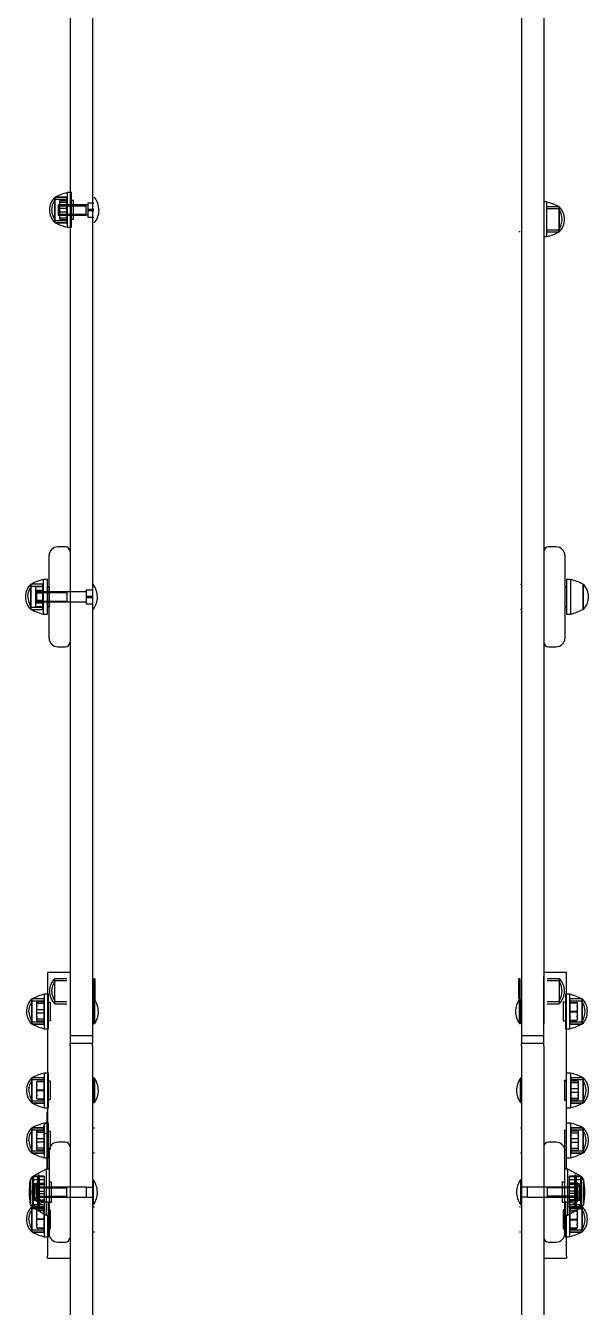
# Model space of a CAD drawing. Header units: millimetres. Extents: x 1089 to 46270, y 1624 to 35257.
# Drawn here: x 1148.162 to 1148.714, y 1647.234 to 1648.491 of the extents above; entities that cross this region are included whole.
import ezdxf

# ---------------------------------------------------------------- set-up
doc = ezdxf.new("R2010")
doc.units = ezdxf.units.MM

# ---------------------------------------------------------------- blocks, each defined once
blk = doc.blocks.new('A$C411B504A')
at = {"ltscale": 25.4}
for p, q in [((3.8381, 4.1342), (3.8381, 3.4275)), ((3.8601, 4.1342), (3.8601, 3.4275)), ((4.2811, 4.1342), (4.2811, 3.4275)), ((4.3031, 4.1342), (4.3031, 3.4275)), ((3.8381, 3.4275), (3.8381, 2.5001)), ((3.8601, 3.4275), (3.8601, 2.5001)), ((4.2811, 3.4275), (4.2811, 2.5001)), ((4.3031, 3.4275), (4.3031, 2.5001)), ((3.8231, 3.2865), (3.8231, 3.311)), ((3.8237, 3.311), (3.8231, 3.311)), ((3.8351, 3.3112), (3.8236, 3.3112)), ((3.8236, 3.2862), (3.8236, 3.3112)), ((3.8351, 3.309), (3.8236, 3.309)), ((3.8351, 3.311), (3.8237, 3.311)), ((3.8281, 3.3004), (3.8281, 3.3076)), ((3.8286, 3.3081), (3.8346, 3.3081)), ((3.8351, 3.2862), (3.8351, 3.3112)), ((3.8381, 3.3157), (3.8356, 3.3157)), ((3.8356, 3.2817), (3.8356, 3.3157)), ((3.8396, 3.3157), (3.8381, 3.3157)), ((3.8396, 3.2817), (3.8396, 3.3157)), ((3.8416, 3.308), (3.8396, 3.308)), ((3.8416, 3.3076), (3.8416, 3.308)), ((3.8416, 3.3008), (3.8416, 3.3076)), ((3.8626, 3.3107), (3.8616, 3.3107)), ((3.8266, 3.3037), (3.8266, 3.2937)), ((3.8536, 3.3037), (3.8266, 3.3037)), ((3.8266, 3.3028), (3.8536, 3.3028)), ((3.8281, 3.2915), (3.8281, 3.3004)), ((3.8286, 3.3064), (3.8346, 3.3064)), ((3.8286, 3.3005), (3.8346, 3.3005)), ((3.8286, 3.297), (3.8346, 3.297)), ((3.8416, 3.2994), (3.8416, 3.3008)), ((3.8416, 3.2897), (3.8416, 3.2994)), ((3.8556, 3.3037), (3.8536, 3.3037)), ((3.8536, 3.3037), (3.8536, 3.2937)), ((3.8556, 3.3058), (3.8556, 3.2981)), ((3.8556, 3.3058), (3.8616, 3.3058)), ((3.8556, 3.2993), (3.8616, 3.2993)), ((3.8556, 3.2981), (3.8556, 3.2917)), ((3.8556, 3.2981), (3.8616, 3.2981)), ((4.3056, 3.3065), (4.3031, 3.3065)), ((4.3056, 3.3065), (4.3056, 3.2725)), ((4.3175, 3.3017), (4.3061, 3.3017)), ((4.3176, 3.2997), (4.3061, 3.2997)), ((4.3181, 3.3017), (4.3175, 3.3017)), ((4.3176, 3.302), (4.3176, 3.277)), ((4.3181, 3.3017), (4.3181, 3.2772)), ((3.8231, 3.2865), (3.8237, 3.2865)), ((3.8236, 3.2885), (3.8351, 3.2885)), ((3.8236, 3.2862), (3.8351, 3.2862)), ((3.8237, 3.2865), (3.8351, 3.2865)), ((3.8266, 3.2946), (3.8536, 3.2946)), ((3.8266, 3.2937), (3.8536, 3.2937)), ((3.8281, 3.2899), (3.8281, 3.2915)), ((3.8286, 3.2911), (3.8346, 3.2911)), ((3.8286, 3.2893), (3.8346, 3.2893)), ((3.8396, 3.2895), (3.8416, 3.2895)), ((3.8416, 3.2897), (3.8416, 3.2895)), ((3.8536, 3.2938), (3.8556, 3.2938)), ((3.8556, 3.2917), (3.8616, 3.2917)), ((3.8616, 3.2867), (3.8626, 3.2867)), ((3.8356, 3.2817), (3.8381, 3.2817)), ((3.8381, 3.2817), (3.8396, 3.2817)), ((4.2786, 3.2775), (4.2796, 3.2775)), ((4.3031, 3.2725), (4.3056, 3.2725)), ((4.3061, 3.2792), (4.3176, 3.2792)), ((4.3061, 3.2772), (4.3175, 3.2772)), ((4.3175, 3.2772), (4.3181, 3.2772)), ((3.8336, 2.9681), (3.8261, 2.9681)), ((4.3151, 2.9681), (4.3076, 2.9681)), ((3.8176, 2.8786), (3.8176, 2.9596)), ((4.3236, 2.9596), (4.3236, 2.8786)), ((3.7996, 2.9068), (3.7996, 2.9314)), ((3.8002, 2.9314), (3.7996, 2.9314)), ((3.8116, 2.9316), (3.8001, 2.9316)), ((3.8001, 2.9066), (3.8001, 2.9316)), ((3.8116, 2.9314), (3.8002, 2.9314)), ((3.8116, 2.9066), (3.8116, 2.9316)), ((3.8161, 2.9361), (3.8121, 2.9361)), ((3.8121, 2.9021), (3.8121, 2.9361)), ((3.8161, 2.9021), (3.8161, 2.9361)), ((3.8611, 2.9311), (3.8601, 2.9311)), ((4.2811, 2.9311), (4.2801, 2.9311)), ((4.3251, 2.9361), (4.3251, 2.9021)), ((4.3291, 2.9361), (4.3251, 2.9361)), ((4.3291, 2.9361), (4.3291, 2.9021)), ((4.3416, 2.9314), (4.3408, 2.9314)), ((4.3411, 2.9316), (4.3411, 2.9066)), ((4.3416, 2.9314), (4.3416, 2.9068)), ((3.8116, 2.9293), (3.8001, 2.9293)), ((3.8046, 2.925), (3.8046, 2.9284)), ((3.8046, 2.9157), (3.8046, 2.925)), ((3.8111, 2.929), (3.8051, 2.929)), ((3.8111, 2.9254), (3.8051, 2.9254)), ((3.8051, 2.9241), (3.8051, 2.9141)), ((3.8351, 2.9241), (3.8051, 2.9241)), ((3.8051, 2.9232), (3.8351, 2.9232)), ((3.8111, 2.9227), (3.8051, 2.9227)), ((3.8176, 2.9288), (3.8161, 2.9288)), ((3.8181, 2.9288), (3.8176, 2.9288)), ((3.8181, 2.9283), (3.8181, 2.9288)), ((3.8181, 2.9154), (3.8181, 2.9283)), ((3.8351, 2.9241), (3.8351, 2.9141)), ((3.8541, 2.924), (3.8351, 2.924)), ((3.8541, 2.9261), (3.8601, 2.9261)), ((3.8541, 2.9261), (3.8541, 2.9184)), ((3.8541, 2.9198), (3.8601, 2.9198)), ((3.8541, 2.9184), (3.8601, 2.9184)), ((3.8541, 2.9184), (3.8541, 2.9121)), ((4.3251, 2.9287), (4.3236, 2.9287)), ((3.7996, 2.9068), (3.8002, 2.9068)), ((3.8001, 2.9088), (3.8116, 2.9088)), ((3.8001, 2.9066), (3.8116, 2.9066)), ((3.8002, 2.9068), (3.8116, 2.9068)), ((3.8046, 2.9098), (3.8046, 2.9157)), ((3.8111, 2.9155), (3.8051, 2.9155)), ((3.8051, 2.915), (3.8351, 2.915)), ((3.8051, 2.9141), (3.8351, 2.9141)), ((3.8111, 2.9128), (3.8051, 2.9128)), ((3.8111, 2.9092), (3.8051, 2.9092)), ((3.8161, 2.9094), (3.8176, 2.9094)), ((3.8176, 2.9094), (3.8181, 2.9094)), ((3.8181, 2.914), (3.8181, 2.9154)), ((3.8181, 2.9095), (3.8181, 2.914)), ((3.8181, 2.9095), (3.8181, 2.9094)), ((3.8351, 2.9141), (3.8541, 2.9141)), ((3.8541, 2.9121), (3.8601, 2.9121)), ((3.8601, 2.9071), (3.8611, 2.9071)), ((4.2801, 2.9071), (4.2811, 2.9071)), ((4.3236, 2.9095), (4.3251, 2.9095)), ((4.3408, 2.9068), (4.3416, 2.9068)), ((3.8121, 2.9021), (3.8161, 2.9021)), ((4.3251, 2.9021), (4.3291, 2.9021)), ((3.8261, 2.8701), (3.8336, 2.8701)), ((4.3076, 2.8701), (4.3151, 2.8701)), ((3.8161, 2.5504), (3.8161, 2.5467)), ((3.8381, 2.5504), (3.8161, 2.5504)), ((3.8161, 2.5467), (3.8161, 2.4383)), ((3.8231, 2.5199), (3.8231, 2.5444)), ((3.8351, 2.5444), (3.8231, 2.5444)), ((3.8351, 2.5424), (3.8236, 2.5424)), ((3.8381, 2.5467), (3.8381, 2.5001)), ((3.8626, 2.5442), (3.8616, 2.5442)), ((3.8616, 2.5442), (3.8616, 2.5243)), ((3.8626, 2.5442), (3.8626, 2.523)), ((4.2786, 2.5246), (4.2786, 2.5442)), ((4.2796, 2.5442), (4.2786, 2.5442)), ((4.2796, 2.5243), (4.2796, 2.5442)), ((4.3251, 2.5504), (4.3031, 2.5504)), ((4.3031, 2.5001), (4.3031, 2.5467)), ((4.3181, 2.5444), (4.3061, 2.5444)), ((4.3176, 2.5424), (4.3061, 2.5424)), ((4.3181, 2.5444), (4.3181, 2.5199)), ((4.3251, 2.5467), (4.3251, 2.5504)), ((4.3251, 2.4383), (4.3251, 2.5467)), ((3.8161, 2.5293), (3.8131, 2.5293)), ((3.8131, 2.4953), (3.8131, 2.5293)), ((3.8171, 2.5293), (3.8161, 2.5293)), ((3.8171, 2.4953), (3.8171, 2.5293)), ((4.3251, 2.5293), (4.3241, 2.5293)), ((4.3241, 2.5293), (4.3241, 2.4953)), ((4.3281, 2.5293), (4.3251, 2.5293)), ((4.3281, 2.5293), (4.3281, 2.4953)), ((3.8006, 2.5), (3.8006, 2.5245)), ((3.8012, 2.5245), (3.8006, 2.5245)), ((3.8126, 2.5248), (3.8011, 2.5248)), ((3.8011, 2.4998), (3.8011, 2.5248)), ((3.8126, 2.5225), (3.8011, 2.5225)), ((3.8126, 2.5245), (3.8012, 2.5245)), ((3.8056, 2.5138), (3.8056, 2.5211)), ((3.8121, 2.5216), (3.8061, 2.5216)), ((3.8121, 2.52), (3.8061, 2.52)), ((3.8126, 2.4998), (3.8126, 2.5248)), ((3.8191, 2.521), (3.8171, 2.521)), ((3.8191, 2.5205), (3.8191, 2.521)), ((3.8191, 2.5128), (3.8191, 2.5205)), ((3.8231, 2.5199), (3.8351, 2.5199)), ((3.8236, 2.5219), (3.8351, 2.5219)), ((3.8601, 2.5193), (3.8611, 2.5193)), ((3.8621, 2.5243), (3.8611, 2.5243)), ((3.8611, 2.5243), (3.8611, 2.5003)), ((3.8621, 2.5243), (3.8621, 2.5003)), ((4.2801, 2.5243), (4.2791, 2.5243)), ((4.2791, 2.5003), (4.2791, 2.5243)), ((4.2801, 2.5003), (4.2801, 2.5243)), ((4.2811, 2.5174), (4.2801, 2.5174)), ((4.3061, 2.5219), (4.3176, 2.5219)), ((4.3061, 2.5199), (4.3181, 2.5199)), ((4.3241, 2.5215), (4.3221, 2.5215)), ((4.3221, 2.5215), (4.3221, 2.5207)), ((4.3221, 2.5207), (4.3221, 2.5059)), ((4.3401, 2.5248), (4.3286, 2.5248)), ((4.3286, 2.5248), (4.3286, 2.4998)), ((4.34, 2.5245), (4.3286, 2.5245)), ((4.3401, 2.5225), (4.3286, 2.5225)), ((4.3291, 2.5211), (4.3351, 2.5211)), ((4.3291, 2.5207), (4.3351, 2.5207)), ((4.3356, 2.5206), (4.3356, 2.5126)), ((4.3406, 2.5245), (4.34, 2.5245)), ((4.3401, 2.5248), (4.3401, 2.4998)), ((4.3406, 2.5245), (4.3406, 2.5)), ((3.8056, 2.505), (3.8056, 2.5138)), ((3.8056, 2.5034), (3.8056, 2.505)), ((3.8121, 2.5139), (3.8061, 2.5139)), ((3.8121, 2.5106), (3.8061, 2.5106)), ((3.8121, 2.5046), (3.8061, 2.5046)), ((3.8121, 2.5029), (3.8061, 2.5029)), ((3.8171, 2.5035), (3.8191, 2.5035)), ((3.8191, 2.5114), (3.8191, 2.5128)), ((3.8191, 2.5037), (3.8191, 2.5114)), ((3.8191, 2.5037), (3.8191, 2.5035)), ((3.8601, 2.5116), (3.8611, 2.5116)), ((3.8601, 2.5052), (3.8611, 2.5052)), ((4.2811, 2.5074), (4.2801, 2.5074)), ((4.2811, 2.5071), (4.2801, 2.5071)), ((4.3221, 2.5059), (4.3221, 2.5048)), ((4.3221, 2.5048), (4.3221, 2.5031)), ((4.3221, 2.503), (4.3221, 2.5031)), ((4.3221, 2.503), (4.3241, 2.503)), ((4.3291, 2.5127), (4.3351, 2.5127)), ((4.3291, 2.5119), (4.3351, 2.5119)), ((4.3291, 2.5038), (4.3351, 2.5038)), ((4.3291, 2.5034), (4.3351, 2.5034)), ((4.3356, 2.5126), (4.3356, 2.5043)), ((4.3356, 2.5043), (4.3356, 2.5039)), ((3.8006, 2.5), (3.8012, 2.5)), ((3.8011, 2.502), (3.8126, 2.502)), ((3.8011, 2.4998), (3.8126, 2.4998)), ((3.8012, 2.5), (3.8126, 2.5)), ((3.8131, 2.4953), (3.8161, 2.4953)), ((3.8161, 2.4953), (3.8171, 2.4953)), ((3.8381, 2.5001), (3.8381, 2.4809)), ((3.8601, 2.5001), (3.8601, 2.4885)), ((3.8611, 2.5003), (3.8621, 2.5003)), ((4.2791, 2.5003), (4.2801, 2.5003)), ((4.2811, 2.5001), (4.2811, 2.4885)), ((4.3031, 2.4809), (4.3031, 2.5001)), ((4.3241, 2.4953), (4.3251, 2.4953)), ((4.3251, 2.4953), (4.3281, 2.4953)), ((4.3286, 2.502), (4.3401, 2.502)), ((4.3286, 2.5), (4.34, 2.5)), ((4.3286, 2.4998), (4.3401, 2.4998)), ((4.34, 2.5), (4.3406, 2.5)), ((3.8601, 2.4885), (3.8381, 2.4885)), ((3.8601, 2.4809), (3.8381, 2.4809)), ((3.8381, 2.4787), (3.8381, 2.4809)), ((3.8381, 2.4787), (3.8381, 2.4334)), ((3.8601, 2.4885), (3.8601, 2.4848)), ((3.8601, 2.4848), (3.8601, 2.4809)), ((3.8601, 2.4787), (3.8601, 2.4809)), ((3.8601, 2.4787), (3.8601, 2.4334)), ((4.3031, 2.4885), (4.2811, 2.4885)), ((4.2811, 2.4885), (4.2811, 2.4848)), ((4.2811, 2.4848), (4.2811, 2.4809)), ((4.3031, 2.4809), (4.2811, 2.4809)), ((4.2811, 2.4787), (4.2811, 2.4809)), ((4.2811, 2.4787), (4.2811, 2.4334)), ((4.3031, 2.4787), (4.3031, 2.4809)), ((4.3031, 2.4787), (4.3031, 2.4334)), ((3.8006, 2.4226), (3.8006, 2.4471)), ((3.8012, 2.4471), (3.8006, 2.4471)), ((3.8126, 2.4473), (3.8011, 2.4473)), ((3.8011, 2.4223), (3.8011, 2.4473)), ((3.8126, 2.4451), (3.8011, 2.4451)), ((3.8126, 2.4471), (3.8012, 2.4471)), ((3.8056, 2.4351), (3.8056, 2.4431)), ((3.8121, 2.4436), (3.8061, 2.4436)), ((3.8121, 2.4433), (3.8061, 2.4433)), ((3.8126, 2.4223), (3.8126, 2.4473)), ((3.8161, 2.4518), (3.8131, 2.4518)), ((3.8131, 2.4178), (3.8131, 2.4518)), ((3.8171, 2.4518), (3.8161, 2.4518)), ((3.8171, 2.4178), (3.8171, 2.4518)), ((3.8191, 2.4438), (3.8171, 2.4438)), ((3.8191, 2.4427), (3.8191, 2.4438)), ((3.8191, 2.4438), (3.8191, 2.4438)), ((3.8191, 2.4416), (3.8191, 2.4427)), ((3.8191, 2.4267), (3.8191, 2.4416)), ((3.8601, 2.44), (3.8611, 2.44)), ((3.8611, 2.4468), (3.8611, 2.4228)), ((3.8621, 2.4468), (3.8611, 2.4468)), ((3.8621, 2.4468), (3.8621, 2.4228)), ((4.2811, 2.4468), (4.2801, 2.4468)), ((4.2801, 2.4228), (4.2801, 2.4468)), ((4.3251, 2.4444), (4.3231, 2.4444)), ((4.3231, 2.4442), (4.3231, 2.4444)), ((4.3231, 2.4442), (4.3231, 2.4383)), ((4.3291, 2.4518), (4.3251, 2.4518)), ((4.3291, 2.4518), (4.3291, 2.4178)), ((4.3411, 2.4473), (4.3296, 2.4473)), ((4.3296, 2.4473), (4.3296, 2.4223)), ((4.341, 2.4471), (4.3296, 2.4471)), ((4.3411, 2.4451), (4.3296, 2.4451)), ((4.3301, 2.4442), (4.3361, 2.4442)), ((4.3301, 2.4424), (4.3361, 2.4424)), ((4.3366, 2.4437), (4.3366, 2.4365)), ((4.3416, 2.4471), (4.341, 2.4471)), ((4.3411, 2.4473), (4.3411, 2.4223)), ((4.3416, 2.4471), (4.3416, 2.4226)), ((3.8056, 2.4268), (3.8056, 2.4351)), ((3.8121, 2.4351), (3.8061, 2.4351)), ((3.8121, 2.4345), (3.8061, 2.4345)), ((3.8161, 2.4383), (3.8161, 2.4242)), ((3.8381, 2.4334), (3.8381, 2.1363)), ((3.8601, 2.4334), (3.8601, 2.1363)), ((3.8601, 2.43), (3.8611, 2.43)), ((3.8601, 2.4296), (3.8611, 2.4296)), ((4.2811, 2.4334), (4.2811, 2.1363)), ((4.3031, 2.4334), (4.3031, 2.1363)), ((4.3231, 2.4383), (4.3231, 2.4369)), ((4.3231, 2.4369), (4.3231, 2.4255)), ((4.3251, 2.4242), (4.3251, 2.4383)), ((4.3301, 2.4366), (4.3361, 2.4366)), ((4.3301, 2.433), (4.3361, 2.433)), ((4.3366, 2.4365), (4.3366, 2.4276)), ((4.3366, 2.4276), (4.3366, 2.4259)), ((3.8006, 2.4226), (3.8012, 2.4226)), ((3.8011, 2.4246), (3.8126, 2.4246)), ((3.8011, 2.4223), (3.8126, 2.4223)), ((3.8012, 2.4226), (3.8126, 2.4226)), ((3.8056, 2.4265), (3.8056, 2.4268)), ((3.8121, 2.4263), (3.8061, 2.4263)), ((3.8121, 2.426), (3.8061, 2.426)), ((3.8131, 2.4178), (3.8161, 2.4178)), ((3.8161, 2.4242), (3.8161, 2.3575)), ((3.8161, 2.4178), (3.8171, 2.4178)), ((3.8171, 2.4258), (3.8191, 2.4258)), ((3.8191, 2.4258), (3.8191, 2.4267)), ((3.8611, 2.4228), (3.8621, 2.4228)), ((4.2801, 2.4228), (4.2811, 2.4228)), ((4.3231, 2.4255), (4.3231, 2.4252)), ((4.3231, 2.4252), (4.3251, 2.4252)), ((4.3251, 2.3575), (4.3251, 2.4242)), ((4.3251, 2.4178), (4.3291, 2.4178)), ((4.3296, 2.4246), (4.3411, 2.4246)), ((4.3296, 2.4226), (4.341, 2.4226)), ((4.3296, 2.4223), (4.3411, 2.4223)), ((4.3301, 2.4272), (4.3361, 2.4272)), ((4.3301, 2.4254), (4.3361, 2.4254)), ((4.341, 2.4226), (4.3416, 2.4226)), ((3.8153, 2.4027), (3.8131, 2.4027)), ((3.8131, 2.4017), (3.8131, 2.4027)), ((3.8171, 2.4027), (3.8153, 2.4027)), ((3.8161, 2.4139), (3.8156, 2.4139)), ((3.8156, 2.412), (3.8156, 2.4139)), ((3.8156, 2.3578), (3.8156, 2.412)), ((3.8171, 2.3687), (3.8171, 2.4027)), ((4.3291, 2.4027), (4.3251, 2.4027)), ((4.3291, 2.4027), (4.3291, 2.3687)), ((3.8006, 2.3734), (3.8006, 2.3979)), ((3.8012, 2.3979), (3.8006, 2.3979)), ((3.8126, 2.3982), (3.8011, 2.3982)), ((3.8011, 2.3732), (3.8011, 2.3982)), ((3.8126, 2.3959), (3.8011, 2.3959)), ((3.8126, 2.3979), (3.8012, 2.3979)), ((3.8056, 2.3873), (3.8056, 2.3945)), ((3.8121, 2.3951), (3.8061, 2.3951)), ((3.8121, 2.3934), (3.8061, 2.3934)), ((3.8121, 2.3989), (3.8121, 2.3992)), ((3.8121, 2.3989), (3.8121, 2.3982)), ((3.8121, 2.3982), (3.8121, 2.3981)), ((3.8121, 2.3965), (3.8121, 2.3981)), ((3.8121, 2.3965), (3.8121, 2.3958)), ((3.8121, 2.3958), (3.8121, 2.3957)), ((3.8126, 2.3732), (3.8126, 2.3982)), ((3.8131, 2.3933), (3.8131, 2.4017)), ((3.8131, 2.3687), (3.8131, 2.3933)), ((3.8191, 2.3944), (3.8171, 2.3944)), ((3.8191, 2.3939), (3.8191, 2.3944)), ((3.8191, 2.3862), (3.8191, 2.3939)), ((3.8621, 2.3977), (3.8611, 2.3977)), ((4.2811, 2.3977), (4.2801, 2.3977)), ((4.3251, 2.3953), (4.3231, 2.3953)), ((4.3231, 2.3951), (4.3231, 2.3953)), ((4.3231, 2.3951), (4.3231, 2.3892)), ((4.3411, 2.3982), (4.3296, 2.3982)), ((4.3296, 2.3982), (4.3296, 2.3732)), ((4.341, 2.3979), (4.3296, 2.3979)), ((4.3411, 2.3959), (4.3296, 2.3959)), ((4.3301, 2.3951), (4.3361, 2.3951)), ((4.3301, 2.3933), (4.3361, 2.3933)), ((4.3366, 2.3946), (4.3366, 2.3874)), ((4.3416, 2.3979), (4.341, 2.3979)), ((4.3411, 2.3982), (4.3411, 2.3732)), ((4.3416, 2.3979), (4.3416, 2.3734)), ((3.8056, 2.3784), (3.8056, 2.3873)), ((3.8056, 2.3769), (3.8056, 2.3784)), ((3.8121, 2.3874), (3.8061, 2.3874)), ((3.8121, 2.384), (3.8061, 2.384)), ((3.8121, 2.378), (3.8061, 2.378)), ((3.8171, 2.377), (3.8191, 2.377)), ((3.8191, 2.3848), (3.8191, 2.3862)), ((3.8191, 2.3771), (3.8191, 2.3848)), ((3.8191, 2.3771), (3.8191, 2.377)), ((3.8336, 2.384), (3.8261, 2.384)), ((4.3151, 2.384), (4.3076, 2.384)), ((4.3231, 2.3892), (4.3231, 2.3877)), ((4.3231, 2.3877), (4.3231, 2.3764)), ((4.3301, 2.3875), (4.3361, 2.3875)), ((4.3301, 2.3839), (4.3361, 2.3839)), ((4.3301, 2.3781), (4.3361, 2.3781)), ((4.3366, 2.3874), (4.3366, 2.3785)), ((4.3366, 2.3785), (4.3366, 2.3768)), ((3.8006, 2.3734), (3.8012, 2.3734)), ((3.8011, 2.3754), (3.8126, 2.3754)), ((3.8011, 2.3732), (3.8126, 2.3732)), ((3.8012, 2.3734), (3.8126, 2.3734)), ((3.8121, 2.3763), (3.8061, 2.3763)), ((3.8131, 2.3687), (3.8156, 2.3687)), ((3.8156, 2.3687), (3.8171, 2.3687)), ((3.8176, 2.3755), (3.8176, 2.2945)), ((3.8611, 2.3737), (3.8621, 2.3737)), ((4.2801, 2.3737), (4.2811, 2.3737)), ((4.3231, 2.3764), (4.3231, 2.3761)), ((4.3231, 2.3761), (4.3251, 2.3761)), ((4.3236, 2.2945), (4.3236, 2.3755)), ((4.3251, 2.3687), (4.3291, 2.3687)), ((4.3296, 2.3754), (4.3411, 2.3754)), ((4.3296, 2.3734), (4.341, 2.3734)), ((4.3296, 2.3732), (4.3411, 2.3732)), ((4.3301, 2.3763), (4.3361, 2.3763)), ((4.341, 2.3734), (4.3416, 2.3734)), ((3.8146, 2.3575), (3.8019, 2.3505)), ((3.8176, 2.3575), (3.8146, 2.3575)), ((3.8146, 2.3575), (3.8146, 2.3125)), ((3.8156, 2.3575), (3.8156, 2.3578)), ((4.3266, 2.3575), (4.3236, 2.3575)), ((4.3393, 2.3505), (4.3266, 2.3575)), ((4.3266, 2.3125), (4.3266, 2.3575)), ((3.8009, 2.35), (3.7989, 2.347)), ((3.7989, 2.347), (3.7989, 2.323)), ((3.8009, 2.35), (3.8009, 2.32)), ((3.8019, 2.35), (3.8009, 2.35)), ((3.8019, 2.3505), (3.8019, 2.3195)), ((3.8069, 2.3505), (3.8019, 2.3505)), ((3.8057, 2.35), (3.8019, 2.35)), ((3.8129, 2.347), (3.8019, 2.347)), ((3.8029, 2.3425), (3.8029, 2.3275)), ((3.8047, 2.343), (3.8034, 2.343)), ((3.8049, 2.341), (3.8034, 2.341)), ((3.8049, 2.3411), (3.8049, 2.3435)), ((3.8049, 2.341), (3.8049, 2.3411)), ((3.8049, 2.3385), (3.8049, 2.341)), ((3.8051, 2.34), (3.8049, 2.34)), ((3.8051, 2.3437), (3.8127, 2.3437)), ((3.8051, 2.3426), (3.8127, 2.3426)), ((3.8051, 2.33), (3.8051, 2.34)), ((3.8351, 2.34), (3.8051, 2.34)), ((3.8064, 2.3199), (3.8064, 2.3501)), ((3.8129, 2.35), (3.8064, 2.35)), ((3.8064, 2.35), (3.8064, 2.35)), ((3.8069, 2.3515), (3.8069, 2.3185)), ((3.8079, 2.3515), (3.8069, 2.3515)), ((3.8079, 2.3515), (3.8079, 2.3185)), ((3.8129, 2.3505), (3.8079, 2.3505)), ((3.8129, 2.3505), (3.8129, 2.3195)), ((3.8201, 2.3447), (3.8176, 2.3447)), ((3.8201, 2.3443), (3.8201, 2.3447)), ((3.8201, 2.3318), (3.8201, 2.3443)), ((3.8351, 2.33), (3.8351, 2.34)), ((3.8541, 2.3399), (3.8351, 2.3399)), ((3.8541, 2.34), (3.8541, 2.33)), ((3.8541, 2.34), (3.8601, 2.34)), ((3.8611, 2.347), (3.8601, 2.347)), ((3.8611, 2.323), (3.8611, 2.347)), ((4.2811, 2.347), (4.2801, 2.347)), ((4.2801, 2.347), (4.2801, 2.323)), ((4.2871, 2.34), (4.2811, 2.34)), ((4.2871, 2.33), (4.2871, 2.34)), ((4.3061, 2.3399), (4.2871, 2.3399)), ((4.3061, 2.34), (4.3061, 2.33)), ((4.3361, 2.34), (4.3061, 2.34)), ((4.3236, 2.3447), (4.3211, 2.3447)), ((4.3211, 2.3445), (4.3211, 2.3447)), ((4.3211, 2.3445), (4.3211, 2.3395)), ((4.3211, 2.3395), (4.3211, 2.3381)), ((4.3333, 2.3505), (4.3283, 2.3505)), ((4.3283, 2.3195), (4.3283, 2.3505)), ((4.3348, 2.35), (4.3283, 2.35)), ((4.3393, 2.347), (4.3283, 2.347)), ((4.3361, 2.3437), (4.3285, 2.3437)), ((4.3361, 2.3426), (4.3285, 2.3426)), ((4.3333, 2.3185), (4.3333, 2.3515)), ((4.3343, 2.3515), (4.3333, 2.3515)), ((4.3343, 2.3185), (4.3343, 2.3515)), ((4.3393, 2.3505), (4.3343, 2.3505)), ((4.3348, 2.3501), (4.3348, 2.3199)), ((4.3348, 2.35), (4.3348, 2.35)), ((4.3393, 2.35), (4.3354, 2.35)), ((4.3361, 2.34), (4.3361, 2.33)), ((4.3363, 2.34), (4.3361, 2.34)), ((4.3363, 2.3435), (4.3363, 2.3431)), ((4.3363, 2.3431), (4.3363, 2.3427)), ((4.3363, 2.3427), (4.3363, 2.3424)), ((4.3363, 2.3424), (4.3363, 2.3397)), ((4.3378, 2.341), (4.3363, 2.341)), ((4.3378, 2.343), (4.3365, 2.343)), ((4.3383, 2.3275), (4.3383, 2.3425)), ((4.3393, 2.3195), (4.3393, 2.3505)), ((4.3403, 2.35), (4.3393, 2.35)), ((4.3403, 2.32), (4.3403, 2.35)), ((4.3423, 2.347), (4.3403, 2.35)), ((4.3423, 2.323), (4.3423, 2.347)), ((3.8008, 2.3371), (3.8008, 2.3328)), ((3.8034, 2.329), (3.8049, 2.329)), ((3.8034, 2.327), (3.8047, 2.327)), ((3.8049, 2.3361), (3.8049, 2.3385)), ((3.8049, 2.3334), (3.8049, 2.3361)), ((3.8049, 2.3276), (3.8049, 2.3303)), ((3.8049, 2.33), (3.8051, 2.33)), ((3.8049, 2.3272), (3.8049, 2.3276)), ((3.8049, 2.3268), (3.8049, 2.3272)), ((3.8049, 2.3264), (3.8049, 2.3268)), ((3.8051, 2.3391), (3.8351, 2.3391)), ((3.8051, 2.3361), (3.8127, 2.3361)), ((3.8051, 2.3338), (3.8127, 2.3338)), ((3.8051, 2.3309), (3.8351, 2.3309)), ((3.8051, 2.33), (3.8351, 2.33)), ((3.8051, 2.3274), (3.8127, 2.3274)), ((3.8201, 2.3304), (3.8201, 2.3318)), ((3.8201, 2.3254), (3.8201, 2.3304)), ((3.8351, 2.33), (3.8541, 2.33)), ((3.8541, 2.33), (3.8601, 2.33)), ((4.2871, 2.33), (4.2811, 2.33)), ((4.2871, 2.33), (4.3061, 2.33)), ((4.3361, 2.3391), (4.3061, 2.3391)), ((4.3361, 2.3309), (4.3061, 2.3309)), ((4.3061, 2.33), (4.3361, 2.33)), ((4.3211, 2.3381), (4.3211, 2.3257)), ((4.3361, 2.3361), (4.3285, 2.3361)), ((4.3361, 2.3338), (4.3285, 2.3338)), ((4.3361, 2.3274), (4.3285, 2.3274)), ((4.3361, 2.33), (4.3363, 2.33)), ((4.3363, 2.3366), (4.3363, 2.3338)), ((4.3363, 2.3338), (4.3363, 2.3315)), ((4.3363, 2.3314), (4.3363, 2.329)), ((4.3363, 2.329), (4.3378, 2.329)), ((4.3363, 2.329), (4.3363, 2.3288)), ((4.3363, 2.3288), (4.3363, 2.3264)), ((4.3365, 2.327), (4.3378, 2.327)), ((4.3404, 2.3328), (4.3404, 2.3371)), ((3.7989, 2.323), (3.8009, 2.32)), ((3.8006, 2.296), (3.8006, 2.3205)), ((3.8126, 2.3205), (3.8006, 2.3205)), ((3.8006, 2.3205), (3.8006, 2.3205)), ((3.8009, 2.32), (3.8019, 2.32)), ((3.8126, 2.3207), (3.8011, 2.3207)), ((3.8011, 2.32), (3.8011, 2.3207)), ((3.8011, 2.2957), (3.8011, 2.32)), ((3.8126, 2.3185), (3.8011, 2.3185)), ((3.8019, 2.323), (3.8129, 2.323)), ((3.8019, 2.32), (3.8057, 2.32)), ((3.8019, 2.3195), (3.8069, 2.3195)), ((3.8019, 2.3195), (3.8146, 2.3125)), ((3.8051, 2.3262), (3.8127, 2.3262)), ((3.8056, 2.3085), (3.8056, 2.3165)), ((3.8121, 2.317), (3.8061, 2.317)), ((3.8121, 2.3168), (3.8061, 2.3168)), ((3.8064, 2.32), (3.8064, 2.32)), ((3.8064, 2.32), (3.8129, 2.32)), ((3.8069, 2.3185), (3.8079, 2.3185)), ((3.8079, 2.3195), (3.8129, 2.3195)), ((3.8126, 2.2957), (3.8126, 2.3207)), ((3.8171, 2.3252), (3.8131, 2.3252)), ((3.8131, 2.3133), (3.8131, 2.3252)), ((3.8171, 2.2912), (3.8171, 2.3252)), ((3.8191, 2.3172), (3.8171, 2.3172)), ((3.8176, 2.3252), (3.8201, 2.3252)), ((3.8191, 2.3161), (3.8191, 2.3172)), ((3.8191, 2.3172), (3.8191, 2.3172)), ((3.8191, 2.315), (3.8191, 2.3161)), ((3.8191, 2.3001), (3.8191, 2.315)), ((3.8201, 2.3254), (3.8201, 2.3252)), ((3.8601, 2.323), (3.8611, 2.323)), ((3.8621, 2.3202), (3.8611, 2.3202)), ((4.2801, 2.3202), (4.2791, 2.3202)), ((4.2801, 2.323), (4.2811, 2.323)), ((4.3211, 2.3257), (4.3211, 2.3252)), ((4.3211, 2.3252), (4.3236, 2.3252)), ((4.3241, 2.3175), (4.3221, 2.3175)), ((4.3221, 2.3175), (4.3221, 2.3167)), ((4.3221, 2.3167), (4.3221, 2.3019)), ((4.3281, 2.3252), (4.3241, 2.3252)), ((4.3241, 2.3252), (4.3241, 2.2912)), ((4.3266, 2.3125), (4.3393, 2.3195)), ((4.3281, 2.3252), (4.3281, 2.3133)), ((4.3283, 2.323), (4.3393, 2.323)), ((4.3283, 2.32), (4.3348, 2.32)), ((4.3283, 2.3195), (4.3333, 2.3195)), ((4.3361, 2.3262), (4.3285, 2.3262)), ((4.3286, 2.3207), (4.3286, 2.2957)), ((4.3401, 2.3207), (4.3286, 2.3207)), ((4.3406, 2.3205), (4.3286, 2.3205)), ((4.3401, 2.3185), (4.3286, 2.3185)), ((4.3291, 2.3171), (4.3351, 2.3171)), ((4.3291, 2.3167), (4.3351, 2.3167)), ((4.3333, 2.3185), (4.3343, 2.3185)), ((4.3343, 2.3195), (4.3393, 2.3195)), ((4.3348, 2.32), (4.3348, 2.32)), ((4.3354, 2.32), (4.3393, 2.32)), ((4.3356, 2.3166), (4.3356, 2.3086)), ((4.3393, 2.32), (4.3403, 2.32)), ((4.3401, 2.3207), (4.3401, 2.32)), ((4.3401, 2.32), (4.3401, 2.2957)), ((4.3403, 2.32), (4.3423, 2.323)), ((4.3406, 2.3205), (4.3406, 2.296)), ((4.3406, 2.3205), (4.3406, 2.3205)), ((3.8056, 2.3002), (3.8056, 2.3085)), ((3.8121, 2.3085), (3.8061, 2.3085)), ((3.8121, 2.308), (3.8061, 2.308)), ((3.8131, 2.2912), (3.8131, 2.3133)), ((3.8146, 2.3125), (3.8176, 2.3125)), ((3.8161, 2.3125), (3.8161, 2.2724)), ((4.3221, 2.3019), (4.3221, 2.3008)), ((4.3236, 2.3125), (4.3266, 2.3125)), ((4.3251, 2.2724), (4.3251, 2.3125)), ((4.3281, 2.3133), (4.3281, 2.2912)), ((4.3291, 2.3086), (4.3351, 2.3086)), ((4.3291, 2.3078), (4.3351, 2.3078)), ((4.3356, 2.3086), (4.3356, 2.3003)), ((3.8006, 2.296), (3.8012, 2.296)), ((3.8011, 2.298), (3.8126, 2.298)), ((3.8011, 2.2957), (3.8126, 2.2957)), ((3.8012, 2.296), (3.8126, 2.296)), ((3.8056, 2.2999), (3.8056, 2.3002)), ((3.8121, 2.2997), (3.8061, 2.2997)), ((3.8121, 2.2994), (3.8061, 2.2994)), ((3.8131, 2.2912), (3.8161, 2.2912)), ((3.8161, 2.2912), (3.8171, 2.2912)), ((3.8171, 2.2992), (3.8191, 2.2992)), ((3.8191, 2.2992), (3.8191, 2.3001)), ((3.8611, 2.2962), (3.8621, 2.2962)), ((4.2791, 2.2962), (4.2801, 2.2962)), ((4.3221, 2.3008), (4.3221, 2.299)), ((4.3221, 2.299), (4.3221, 2.299)), ((4.3221, 2.299), (4.3241, 2.299)), ((4.3241, 2.2912), (4.3251, 2.2912)), ((4.3251, 2.2912), (4.3281, 2.2912)), ((4.3286, 2.298), (4.3401, 2.298)), ((4.3286, 2.296), (4.34, 2.296)), ((4.3286, 2.2957), (4.3401, 2.2957)), ((4.3291, 2.2998), (4.3351, 2.2998)), ((4.3291, 2.2994), (4.3351, 2.2994)), ((4.3356, 2.3003), (4.3356, 2.2999)), ((4.34, 2.296), (4.3406, 2.296)), ((3.8261, 2.286), (3.8336, 2.286)), ((4.3076, 2.286), (4.3151, 2.286)), ((3.8161, 2.2701), (3.8161, 2.2724)), ((3.8161, 2.2701), (3.8381, 2.2701)), ((4.3031, 2.2701), (4.3251, 2.2701)), ((4.3251, 2.2724), (4.3251, 2.2701))]:
    blk.add_line(p, q, dxfattribs=at)
for centre, radius, start, end in [((3.8344, 3.2992), 0.0164, 133.9298, 181.6633), ((3.8389, 3.298), 0.0189, 144.4908, 177.8029), ((3.8463, 3.2688), 0.0481, 102.9034, 118.2087), ((3.845, 3.2982), 0.0215, 1.3454, 35.5245), ((3.8342, 3.2982), 0.0162, 178.048, 226.359), ((3.8389, 3.2994), 0.0188, 182.1426, 215.5637), ((3.8286, 3.3042), 0.0005, 180, 270), ((3.8346, 3.3042), 0.0005, 270, 0), ((3.8452, 3.2992), 0.0214, 324.3756, 358.7545), ((4.2949, 3.2597), 0.048, 61.7738, 77.1141), ((4.3023, 3.2888), 0.0188, 2.1426, 35.5637), ((4.307, 3.29), 0.0162, 358.048, 46.359), ((3.8463, 3.3285), 0.048, 241.7738, 257.1141), ((3.8286, 3.2932), 0.0005, 90, 180), ((3.8346, 3.2932), 0.0005, 0, 90), ((4.3022, 3.2902), 0.0189, 324.4908, 357.8029), ((4.3068, 3.289), 0.0164, 313.9298, 1.6633), ((4.2949, 3.3194), 0.0481, 282.9034, 298.2087), ((3.8261, 2.9596), 0.0085, 90, 180), ((3.8336, 2.9636), 0.0045, 0, 90), ((4.3076, 2.9636), 0.0045, 90, 180), ((4.3151, 2.9596), 0.0085, 0, 90), ((3.8109, 2.9196), 0.0164, 133.9298, 181.6633), ((3.8228, 2.8892), 0.0481, 102.9034, 118.2087), ((3.8435, 2.9186), 0.0215, 1.3454, 35.5245), ((4.3184, 2.8893), 0.048, 61.7738, 77.1141), ((4.3305, 2.9196), 0.0162, 358.048, 46.359), ((3.8107, 2.9185), 0.0162, 178.048, 226.359), ((3.8154, 2.9184), 0.0189, 144.4908, 177.8029), ((3.8154, 2.9198), 0.0188, 182.1426, 215.5637), ((3.8051, 2.9246), 0.0005, 180, 270), ((3.8111, 2.9246), 0.0005, 270, 0), ((3.8437, 2.9196), 0.0214, 324.3756, 358.7545), ((4.3303, 2.9186), 0.0164, 313.9298, 1.6633), ((3.8228, 2.9489), 0.048, 241.7738, 257.1141), ((3.8051, 2.9136), 0.0005, 90, 180), ((3.8111, 2.9136), 0.0005, 0, 90), ((4.3184, 2.949), 0.0481, 282.9034, 298.2087), ((3.8261, 2.8786), 0.0085, 180, 270), ((3.8336, 2.8746), 0.0045, 270, 0), ((4.3076, 2.8746), 0.0045, 180, 270), ((4.3151, 2.8786), 0.0085, 270, 0), ((3.8344, 2.5326), 0.0164, 133.9298, 181.6633), ((3.8389, 2.5314), 0.0189, 144.4908, 177.8029), ((4.3023, 2.5315), 0.0188, 2.1426, 35.5637), ((4.307, 2.5327), 0.0162, 358.048, 46.359), ((3.8238, 2.4823), 0.0481, 102.9034, 118.2087), ((3.8342, 2.5316), 0.0162, 178.048, 226.359), ((3.8389, 2.5329), 0.0188, 182.1426, 215.5637), ((4.3022, 2.5329), 0.0189, 324.4908, 357.8029), ((4.3068, 2.5317), 0.0164, 313.9298, 1.6633), ((4.3174, 2.4824), 0.048, 61.7738, 77.1141), ((3.8119, 2.5127), 0.0164, 133.9298, 181.6633), ((3.8164, 2.5115), 0.0189, 144.4908, 177.8029), ((3.8061, 2.5178), 0.0005, 180, 270), ((3.8121, 2.5178), 0.0005, 270, 0), ((3.8445, 2.5117), 0.0215, 1.3454, 35.5245), ((4.2965, 2.5118), 0.0214, 144.3756, 178.7545), ((4.3291, 2.5178), 0.0005, 180, 270), ((4.3351, 2.5178), 0.0005, 270, 0), ((4.3248, 2.5116), 0.0188, 2.1426, 35.5637), ((4.3295, 2.5128), 0.0162, 358.048, 46.359), ((3.8117, 2.5117), 0.0162, 178.048, 226.359), ((3.8164, 2.513), 0.0188, 182.1426, 215.5637), ((3.8061, 2.5068), 0.0005, 90, 180), ((3.8121, 2.5068), 0.0005, 0, 90), ((3.8447, 2.5127), 0.0214, 324.3756, 358.7545), ((4.2966, 2.5128), 0.0215, 181.3454, 215.5245), ((4.3291, 2.5068), 0.0005, 90, 180), ((4.3351, 2.5068), 0.0005, 0, 90), ((4.3247, 2.513), 0.0189, 324.4908, 357.8029), ((4.3293, 2.5118), 0.0164, 313.9298, 1.6633), ((3.8238, 2.5421), 0.048, 241.7738, 257.1141), ((4.3174, 2.5422), 0.0481, 282.9034, 298.2087), ((3.8119, 2.4353), 0.0164, 133.9298, 181.6633), ((3.8164, 2.4341), 0.0189, 144.4908, 177.8029), ((3.8238, 2.4049), 0.0481, 102.9034, 118.2087), ((3.8061, 2.4403), 0.0005, 180, 270), ((3.8121, 2.4403), 0.0005, 270, 0), ((3.8445, 2.4343), 0.0215, 1.3454, 35.5245), ((4.2975, 2.4343), 0.0214, 144.3756, 178.7545), ((4.3184, 2.405), 0.048, 61.7738, 77.1141), ((4.3301, 2.4403), 0.0005, 180, 270), ((4.3361, 2.4403), 0.0005, 270, 0), ((4.3258, 2.4341), 0.0188, 2.1426, 35.5637), ((4.3305, 2.4354), 0.0162, 358.048, 46.359), ((3.8117, 2.4343), 0.0162, 178.048, 226.359), ((3.8164, 2.4355), 0.0188, 182.1426, 215.5637), ((3.8061, 2.4293), 0.0005, 90, 180), ((3.8121, 2.4293), 0.0005, 0, 90), ((3.8447, 2.4353), 0.0214, 324.3756, 358.7545), ((4.2976, 2.4353), 0.0215, 181.3454, 215.5245), ((4.3301, 2.4293), 0.0005, 90, 180), ((4.3361, 2.4293), 0.0005, 0, 90), ((4.3257, 2.4355), 0.0189, 324.4908, 357.8029), ((4.3303, 2.4343), 0.0164, 313.9298, 1.6633), ((3.8238, 2.4646), 0.048, 241.7738, 257.1141), ((4.3184, 2.4647), 0.0481, 282.9034, 298.2087), ((3.8238, 2.3558), 0.0481, 102.9034, 118.2087), ((3.8156, 2.3992), 0.0035, 90, 180), ((4.3184, 2.3559), 0.048, 61.7738, 77.1141), ((3.8119, 2.3862), 0.0164, 133.9298, 181.6633), ((3.8164, 2.385), 0.0189, 144.4908, 177.8029), ((3.8061, 2.3912), 0.0005, 180, 270), ((3.8136, 2.3989), 0.00158, 147.481, 179.6451), ((3.8136, 2.3981), 0.00157, 147.419, 179.7071), ((3.8143, 2.3965), 0.00225, 180.0329, 207.0729), ((3.8143, 2.3958), 0.00225, 180.0194, 207.0864), ((3.8156, 2.3957), 0.0035, 180, 270), ((3.8121, 2.3912), 0.0005, 270, 0), ((3.8169, 2.3993), 0.00466, 175.2306, 184.7694), ((3.8154, 2.3951), 0.00311, 174.1647, 185.8353), ((4.3301, 2.3912), 0.0005, 180, 270), ((4.3361, 2.3912), 0.0005, 270, 0), ((4.3258, 2.385), 0.0188, 2.1426, 35.5637), ((4.3305, 2.3862), 0.0162, 358.048, 46.359), ((3.8117, 2.3851), 0.0162, 178.048, 226.359), ((3.8164, 2.3864), 0.0188, 182.1426, 215.5637), ((3.8061, 2.3802), 0.0005, 90, 180), ((3.8121, 2.3802), 0.0005, 0, 90), ((3.8261, 2.3755), 0.0085, 90, 180), ((3.8336, 2.3795), 0.0045, 0, 90), ((4.3076, 2.3795), 0.0045, 90, 180), ((4.3151, 2.3755), 0.0085, 0, 90), ((4.3301, 2.3802), 0.0005, 90, 180), ((4.3361, 2.3802), 0.0005, 0, 90), ((4.3257, 2.3864), 0.0189, 324.4908, 357.8029), ((4.3303, 2.3852), 0.0164, 313.9298, 1.6633), ((3.8238, 2.4155), 0.048, 241.7738, 257.1141), ((4.3184, 2.4156), 0.0481, 282.9034, 298.2087), ((3.8917, 2.3332), 0.0938, 171.5537, 178.919), ((3.8575, 2.3357), 0.0567, 168.5598, 178.5718), ((3.8034, 2.3425), 0.0005, 90, 180), ((3.8034, 2.3415), 0.0005, 180, 270), ((3.8047, 2.3432), 0.0002, 270, 0), ((3.8537, 2.3398), 0.0488, 178.4298, 181.5702), ((3.8296, 2.3399), 0.0245, 176.8664, 183.1336), ((3.8376, 2.3382), 0.0325, 177.2795, 182.7205), ((3.8127, 2.3402), 0.0002, 270, 0), ((3.8435, 2.3345), 0.0215, 1.3454, 35.5245), ((4.2975, 2.3345), 0.0214, 144.3756, 178.7545), ((4.3285, 2.3402), 0.0002, 180, 270), ((4.3116, 2.3399), 0.0245, 356.8664, 3.1336), ((4.3036, 2.3382), 0.0325, 357.2795, 2.7205), ((4.2875, 2.3398), 0.0488, 358.4298, 1.5702), ((4.2714, 2.3381), 0.0648, 358.6381, 1.3619), ((4.3378, 2.3425), 0.0005, 0, 90), ((4.3378, 2.3415), 0.0005, 270, 0), ((4.2822, 2.3356), 0.0582, 1.5561, 11.3123), ((4.2476, 2.333), 0.0957, 1.1544, 8.3728), ((3.8936, 2.3369), 0.0957, 181.1544, 188.3728), ((3.859, 2.3344), 0.0582, 181.5561, 191.3123), ((3.8034, 2.3285), 0.0005, 90, 180), ((3.8034, 2.3275), 0.0005, 180, 270), ((3.8697, 2.3318), 0.0648, 178.6381, 181.3619), ((3.8537, 2.3301), 0.0488, 178.4298, 181.5702), ((3.8376, 2.3318), 0.0325, 177.2795, 182.7205), ((3.8296, 2.33), 0.0245, 176.8664, 183.1336), ((3.8127, 2.3298), 0.0002, 0, 90), ((3.8437, 2.3354), 0.0214, 324.3756, 358.7545), ((4.2976, 2.3355), 0.0215, 181.3454, 215.5245), ((4.3285, 2.3298), 0.0002, 90, 180), ((4.3036, 2.3318), 0.0325, 357.2795, 2.7205), ((4.3116, 2.33), 0.0245, 356.8664, 3.1336), ((4.2875, 2.3301), 0.0488, 358.4298, 1.5702), ((4.3365, 2.3268), 0.0002, 90, 180), ((4.3378, 2.3285), 0.0005, 0, 90), ((4.3378, 2.3275), 0.0005, 270, 0), ((4.2837, 2.3342), 0.0567, 348.5598, 358.5718), ((4.2495, 2.3367), 0.0938, 351.5537, 358.919), ((3.8119, 2.3087), 0.0164, 133.9298, 181.6633), ((3.8164, 2.3075), 0.0189, 144.4908, 177.8029), ((3.8238, 2.2783), 0.0481, 102.9034, 118.2087), ((4.3174, 2.2784), 0.048, 61.7738, 77.1141), ((4.3248, 2.3075), 0.0188, 2.1426, 35.5637), ((4.3295, 2.3088), 0.0162, 358.048, 46.359), ((3.8117, 2.3077), 0.0162, 178.048, 226.359), ((3.8164, 2.3089), 0.0188, 182.1426, 215.5637), ((3.8061, 2.3137), 0.0005, 180, 270), ((3.8061, 2.3027), 0.0005, 90, 180), ((3.8121, 2.3137), 0.0005, 270, 0), ((3.8121, 2.3027), 0.0005, 0, 90), ((4.3291, 2.3137), 0.0005, 180, 270), ((4.3291, 2.3027), 0.0005, 90, 180), ((4.3351, 2.3137), 0.0005, 270, 0), ((4.3351, 2.3027), 0.0005, 0, 90), ((4.3247, 2.309), 0.0189, 324.4908, 357.8029), ((4.3293, 2.3078), 0.0164, 313.9298, 1.6633), ((3.8238, 2.338), 0.048, 241.7738, 257.1141), ((3.8261, 2.2945), 0.0085, 180, 270), ((3.8336, 2.2905), 0.0045, 270, 0), ((4.3076, 2.2905), 0.0045, 180, 270), ((4.3151, 2.2945), 0.0085, 270, 0), ((4.3174, 2.3382), 0.0481, 282.9034, 298.2087)]:
    blk.add_arc(centre, radius, start, end, dxfattribs=at)
for centre, major_axis, ratio, start_param, end_param in [((3.8286, 3.3076), (0, -0.000543), 0.920895, 3.141593, 4.712389), ((3.8346, 3.3076), (0, -0.000543), 0.920895, 1.570796, 3.141593), ((3.8286, 3.3059), (-0.0005, 0), 0.882973, 4.712389, 6.283183), ((3.8286, 3.3004), (0.0005, 0), 0.202926, 1.570796, 3.141593), ((3.8286, 3.2971), (-0.0005, 0), 0.202926, 0, 1.570796), ((3.8346, 3.3059), (0.0005, 0), 0.882973, 0, 1.570796), ((3.8346, 3.3004), (0.0005, 0), 0.202926, 0, 1.570796), ((3.8346, 3.2971), (-0.0005, 0), 0.202926, 1.570796, 3.141591), ((3.8286, 3.2915), (0.0005, 0), 0.882973, 3.141591, 4.712389), ((3.8286, 3.2899), (0, -0.000543), 0.920895, 4.712389, 6.283185), ((3.8346, 3.2915), (-0.0005, 0), 0.882973, 1.570796, 3.141591), ((3.8346, 3.2899), (0, -0.000543), 0.920895, 0, 1.570796), ((3.8051, 2.9284), (0, -0.00057), 0.876701, 3.141593, 4.712389), ((3.8051, 2.925), (-0.0005, 0), 0.725905, 4.712389, 6.283185), ((3.8051, 2.9225), (-0.0005, 0), 0.414735, 4.712389, 6.283185), ((3.8111, 2.9284), (0, -0.00057), 0.876701, 1.570796, 3.141593), ((3.8111, 2.925), (0.0005, 0), 0.725905, 0, 1.570796), ((3.8111, 2.9225), (-0.0005, 0), 0.414735, 3.141593, 4.712389), ((3.8051, 2.9157), (0.0005, 0), 0.414735, 3.141593, 4.712389), ((3.8051, 2.9132), (0.0005, 0), 0.725905, 3.141594, 4.712389), ((3.8051, 2.9098), (0, -0.00057), 0.876701, 4.712389, 6.283185), ((3.8111, 2.9157), (0.0005, 0), 0.414735, 4.712389, 6.283185), ((3.8111, 2.9132), (-0.0005, 0), 0.725905, 1.570796, 3.141593), ((3.8111, 2.9098), (0, -0.00057), 0.876701, 0, 1.570796), ((3.8061, 2.5211), (0, -0.000542), 0.923385, 3.141593, 4.712389), ((3.8061, 2.5195), (0.0005, 0), 0.888443, 1.570796, 3.141595), ((3.8121, 2.5211), (0, 0.000542), 0.923385, 4.712389, 6.283185), ((3.8121, 2.5195), (-0.0005, 0), 0.888443, 3.141593, 4.712389), ((4.3291, 2.5206), (0, 0.000511), 0.978357, 0, 1.570796), ((4.3291, 2.5202), (-0.0005, 0), 0.976303, 4.712389, 6.283185), ((4.3351, 2.5206), (0, -0.000511), 0.978357, 1.570796, 3.141593), ((4.3351, 2.5202), (0.0005, 0), 0.976303, 0, 1.570796), ((3.8061, 2.5138), (-0.0005, 0), 0.194529, 4.712389, 6.283184), ((3.8061, 2.5107), (0.0005, 0), 0.194529, 3.141591, 4.712389), ((3.8061, 2.505), (-0.0005, 0), 0.888443, 0, 1.570796), ((3.8061, 2.5034), (0, -0.000542), 0.923385, 4.712389, 6.283185), ((3.8121, 2.5138), (0.0005, 0), 0.194529, 0, 1.570796), ((3.8121, 2.5107), (-0.0005, 0), 0.194529, 1.570796, 3.141593), ((3.8121, 2.505), (0.0005, 0), 0.888443, 4.712389, 6.283185), ((3.8121, 2.5034), (0, 0.000542), 0.923385, 3.141593, 4.712389), ((4.3291, 2.5126), (0.0005, 0), 0.045819, 1.570796, 3.141593), ((4.3291, 2.5119), (-0.0005, 0), 0.045819, 0, 1.570796), ((4.3291, 2.5043), (0.0005, 0), 0.976303, 3.141593, 4.712389), ((4.3291, 2.5039), (0, 0.000511), 0.978357, 1.570796, 3.141593), ((4.3351, 2.5126), (-0.0005, 0), 0.045819, 3.14159, 4.712389), ((4.3351, 2.5119), (0.0005, 0), 0.045819, 4.712389, 6.283182), ((4.3351, 2.5043), (-0.0005, 0), 0.976303, 1.570796, 3.14159), ((4.3351, 2.5039), (0, -0.000511), 0.978357, 0, 1.570796), ((3.8061, 2.4431), (0, -0.000508), 0.983849, 3.141593, 4.712389), ((3.8061, 2.4428), (-0.0005, 0), 0.982733, 4.712389, 6.283183), ((3.8121, 2.4431), (0, -0.000508), 0.983849, 1.570796, 3.141593), ((3.8121, 2.4428), (-0.0005, 0), 0.982733, 3.141593, 4.712389), ((4.3301, 2.4437), (0, -0.000544), 0.919857, 3.141591, 4.712389), ((4.3301, 2.442), (-0.0005, 0), 0.880637, 4.712389, 6.283184), ((4.3361, 2.4437), (0, -0.000544), 0.919857, 1.570796, 3.141594), ((4.3361, 2.442), (0.0005, 0), 0.880637, 0, 1.570796), ((3.8061, 2.4351), (-0.0005, 0), 0.033683, 4.712389, 6.283184), ((3.8061, 2.4345), (0.0005, 0), 0.033683, 3.141591, 4.712389), ((3.8121, 2.4351), (0.0005, 0), 0.033683, 0, 1.570796), ((3.8121, 2.4345), (-0.0005, 0), 0.033683, 1.570796, 3.141593), ((4.3301, 2.4365), (0.0005, 0), 0.206489, 1.570796, 3.141591), ((4.3301, 2.4331), (-0.0005, 0), 0.206489, 0, 1.570796), ((4.3301, 2.4276), (0.0005, 0), 0.880637, 3.141591, 4.712389), ((4.3361, 2.4365), (0.0005, 0), 0.206489, 0, 1.570796), ((4.3361, 2.4331), (-0.0005, 0), 0.206489, 1.570796, 3.141593), ((4.3361, 2.4276), (-0.0005, 0), 0.880637, 1.570796, 3.141593), ((3.8061, 2.4268), (0.0005, 0), 0.982733, 3.141591, 4.712389), ((3.8061, 2.4265), (0, -0.000508), 0.983849, 4.712389, 6.283185), ((3.8121, 2.4268), (0.0005, 0), 0.982733, 4.712389, 6.283185), ((3.8121, 2.4265), (0, -0.000508), 0.983849, 0, 1.570796), ((4.3301, 2.4259), (0, -0.000544), 0.919857, 4.712389, 6.283185), ((4.3361, 2.4259), (0, -0.000544), 0.919857, 0, 1.570796), ((3.8061, 2.3945), (0, -0.000542), 0.923385, 3.141593, 4.712389), ((3.8061, 2.3929), (0.0005, 0), 0.888443, 1.570796, 3.141593), ((3.8121, 2.3929), (-0.0005, 0), 0.888443, 3.141593, 4.712389), ((4.3301, 2.3946), (0, -0.000544), 0.919857, 3.141591, 4.712389), ((4.3301, 2.3929), (-0.0005, 0), 0.880637, 4.712389, 6.283184), ((4.3361, 2.3946), (0, -0.000544), 0.919857, 1.570796, 3.141594), ((4.3361, 2.3929), (0.0005, 0), 0.880637, 0, 1.570796), ((3.8061, 2.3873), (-0.0005, 0), 0.194529, 4.712389, 6.283184), ((3.8061, 2.3841), (0.0005, 0), 0.194529, 3.141593, 4.712389), ((3.8061, 2.3784), (-0.0005, 0), 0.888443, 0, 1.570796), ((3.8121, 2.3873), (0.0005, 0), 0.194529, 0, 1.570796), ((3.8121, 2.3841), (-0.0005, 0), 0.194529, 1.570796, 3.141593), ((3.8121, 2.3784), (0.0005, 0), 0.888443, 4.712389, 6.283185), ((4.3301, 2.3874), (0.0005, 0), 0.206489, 1.570796, 3.141591), ((4.3301, 2.384), (-0.0005, 0), 0.206489, 0.000002, 1.570796), ((4.3301, 2.3785), (0.0005, 0), 0.880637, 3.141591, 4.712389), ((4.3361, 2.3874), (0.0005, 0), 0.206489, 0, 1.570796), ((4.3361, 2.384), (-0.0005, 0), 0.206489, 1.570796, 3.141591), ((4.3361, 2.3785), (-0.0005, 0), 0.880637, 1.570796, 3.141591), ((3.8061, 2.3769), (0, -0.000542), 0.923385, 4.712389, 6.283185), ((3.8121, 2.3769), (0, 0.000542), 0.923385, 3.141593, 4.712389), ((4.3301, 2.3768), (0, -0.000544), 0.919857, 4.712389, 6.283185), ((4.3361, 2.3768), (0, -0.000544), 0.919857, 0, 1.570796), ((3.8051, 2.3435), (0, 0.000213), 0.94101, 0, 1.570796), ((3.8051, 2.3424), (0.0002, 0), 0.922523, 1.570796, 3.141591), ((3.8127, 2.3435), (0, 0.000213), 0.94101, 4.712389, 6.283183), ((3.8127, 2.3424), (-0.0002, 0), 0.922523, 3.141589, 4.712389), ((4.3285, 2.3435), (0, -0.000213), 0.94101, 3.141591, 4.712389), ((4.3285, 2.3424), (-0.0002, 0), 0.922523, 4.712389, 6.283182), ((4.3361, 2.3435), (0, -0.000213), 0.94101, 1.570796, 3.141595), ((4.3361, 2.3424), (0.0002, 0), 0.922523, 0.000002, 1.570796), ((3.8051, 2.3361), (-0.0002, 0), 0.140164, 4.712389, 6.283185), ((3.8051, 2.3338), (0.0002, 0), 0.140164, 3.141595, 4.712389), ((3.8051, 2.3276), (-0.0002, 0), 0.922523, 0, 1.570796), ((3.8127, 2.3361), (-0.0002, 0), 0.140164, 3.141589, 4.712389), ((3.8127, 2.3338), (0.0002, 0), 0.140164, 4.712389, 6.283182), ((3.8127, 2.3276), (0.0002, 0), 0.922523, 4.712389, 6.283182), ((4.3285, 2.3361), (-0.0002, 0), 0.140164, 4.712389, 6.283182), ((4.3285, 2.3338), (0.0002, 0), 0.140164, 3.141589, 4.712389), ((4.3285, 2.3276), (0.0002, 0), 0.922523, 3.141596, 4.712389), ((4.3361, 2.3361), (-0.0002, 0), 0.140164, 3.141595, 4.712389), ((4.3361, 2.3338), (0.0002, 0), 0.140164, 4.712389, 6.283183), ((4.3361, 2.3276), (-0.0002, 0), 0.922523, 1.570796, 3.141591), ((3.8051, 2.3264), (0, 0.000213), 0.94101, 1.570796, 3.141593), ((3.8061, 2.3165), (0, -0.000508), 0.983849, 3.141593, 4.712389), ((3.8061, 2.3163), (-0.0005, 0), 0.982733, 4.712389, 6.283185), ((3.8121, 2.3165), (0, -0.000508), 0.983849, 1.570796, 3.141593), ((3.8121, 2.3163), (-0.0005, 0), 0.982733, 3.141593, 4.712389), ((3.8127, 2.3264), (0, 0.000213), 0.94101, 3.141593, 4.712389), ((4.3285, 2.3264), (0, -0.000213), 0.94101, 4.712389, 6.283183), ((4.3291, 2.3166), (0, 0.000511), 0.978357, 0, 1.570796), ((4.3291, 2.3162), (-0.0005, 0), 0.976303, 4.712389, 6.283185), ((4.3351, 2.3166), (0, -0.000511), 0.978357, 1.570796, 3.141593), ((4.3351, 2.3162), (0.0005, 0), 0.976303, 0.000002, 1.570796), ((4.3361, 2.3264), (0, -0.000213), 0.94101, 0, 1.570796), ((3.8061, 2.3085), (-0.0005, 0), 0.033683, 4.712389, 6.283183), ((3.8061, 2.308), (0.0005, 0), 0.033683, 3.141591, 4.712389), ((3.8121, 2.3085), (0.0005, 0), 0.033683, 0, 1.570796), ((3.8121, 2.308), (-0.0005, 0), 0.033683, 1.570796, 3.141593), ((4.3291, 2.3086), (0.0005, 0), 0.045819, 1.570796, 3.141593), ((4.3291, 2.3079), (-0.0005, 0), 0.045819, 0, 1.570796), ((4.3351, 2.3086), (-0.0005, 0), 0.045819, 3.141596, 4.712389), ((4.3351, 2.3079), (0.0005, 0), 0.045819, 4.712389, 6.283182), ((3.8061, 2.3002), (0.0005, 0), 0.982733, 3.141595, 4.712389), ((3.8061, 2.2999), (0, -0.000508), 0.983849, 4.712389, 6.283185), ((3.8121, 2.3002), (0.0005, 0), 0.982733, 4.712389, 6.283185), ((3.8121, 2.2999), (0, -0.000508), 0.983849, 0, 1.570796), ((4.3291, 2.3003), (0.0005, 0), 0.976303, 3.141593, 4.712389), ((4.3291, 2.2999), (0, 0.000511), 0.978357, 1.570796, 3.141593), ((4.3351, 2.3003), (-0.0005, 0), 0.976303, 1.570796, 3.14159), ((4.3351, 2.2999), (0, -0.000511), 0.978357, 0, 1.570796)]:
    blk.add_ellipse(centre, major_axis=major_axis, ratio=ratio, start_param=start_param, end_param=end_param, dxfattribs=at)
for points in [[(3.8049, 2.3431), (3.8049, 2.3431), (3.8049, 2.3431), (3.8049, 2.3431)], [(4.3363, 2.3431), (4.3363, 2.3431), (4.3363, 2.3431), (4.3363, 2.3431)], [(3.8049, 2.3268), (3.8049, 2.3268), (3.8049, 2.3268), (3.8049, 2.3268)], [(4.3363, 2.3268), (4.3363, 2.3268), (4.3363, 2.3268), (4.3363, 2.3268)]]:
    blk.add_open_spline(points, degree=3, dxfattribs=at)
for points, knots in [([(3.8051, 2.3429), (3.8051, 2.343), (3.8051, 2.343), (3.8051, 2.3431), (3.8051, 2.3431), (3.8051, 2.3432), (3.8051, 2.3432), (3.8051, 2.3433), (3.8051, 2.3433), (3.8051, 2.3433)], [0, 0, 0, 0, 0.25, 0.25, 0.5, 0.5, 0.75, 0.75, 1, 1, 1, 1]), ([(4.3361, 2.3429), (4.3361, 2.343), (4.3361, 2.343), (4.3361, 2.3431), (4.3361, 2.3431), (4.3361, 2.3432), (4.3361, 2.3432), (4.3361, 2.3433), (4.3361, 2.3433), (4.3361, 2.3433)], [0, 0, 0, 0, 0.25, 0.25, 0.5, 0.5, 0.75, 0.75, 1, 1, 1, 1]), ([(4.3363, 2.3431), (4.3363, 2.3431), (4.3363, 2.343), (4.3363, 2.343), (4.3363, 2.343), (4.3363, 2.3429), (4.3363, 2.3428), (4.3363, 2.3427)], [0.3873738, 0.3873738, 0.3873738, 0.3873738, 0.5, 0.5, 0.75, 0.75, 1, 1, 1, 1]), ([(3.8049, 2.3269), (3.8049, 2.3269), (3.8049, 2.3269), (3.8049, 2.327), (3.8049, 2.327), (3.8049, 2.3271), (3.8049, 2.3271), (3.8049, 2.3272)], [0.3873738, 0.3873738, 0.3873738, 0.3873738, 0.5, 0.5, 0.75, 0.75, 1, 1, 1, 1]), ([(3.8051, 2.327), (3.8051, 2.327), (3.8051, 2.3269), (3.8051, 2.3269), (3.8051, 2.3268), (3.8051, 2.3268), (3.8051, 2.3267), (3.8051, 2.3267), (3.8051, 2.3266), (3.8051, 2.3266)], [0, 0, 0, 0, 0.25, 0.25, 0.5, 0.5, 0.75, 0.75, 1, 1, 1, 1]), ([(4.3361, 2.327), (4.3361, 2.327), (4.3361, 2.3269), (4.3361, 2.3269), (4.3361, 2.3268), (4.3361, 2.3268), (4.3361, 2.3267), (4.3361, 2.3267), (4.3361, 2.3266), (4.3361, 2.3266)], [0, 0, 0, 0, 0.25, 0.25, 0.5, 0.5, 0.75, 0.75, 1, 1, 1, 1])]:
    blk.add_open_spline(points, degree=3, knots=knots, dxfattribs=at)
blk = doc.blocks.new('A$C612A7BA7')
blk.add_blockref('A$C411B504A', (0, 0))

msp = doc.modelspace()

# ---------------------------------------------------------------- block references
msp.add_blockref('A$C612A7BA7', (1144.3673, 1645.0117))

doc.saveas('drawing.dxf')
